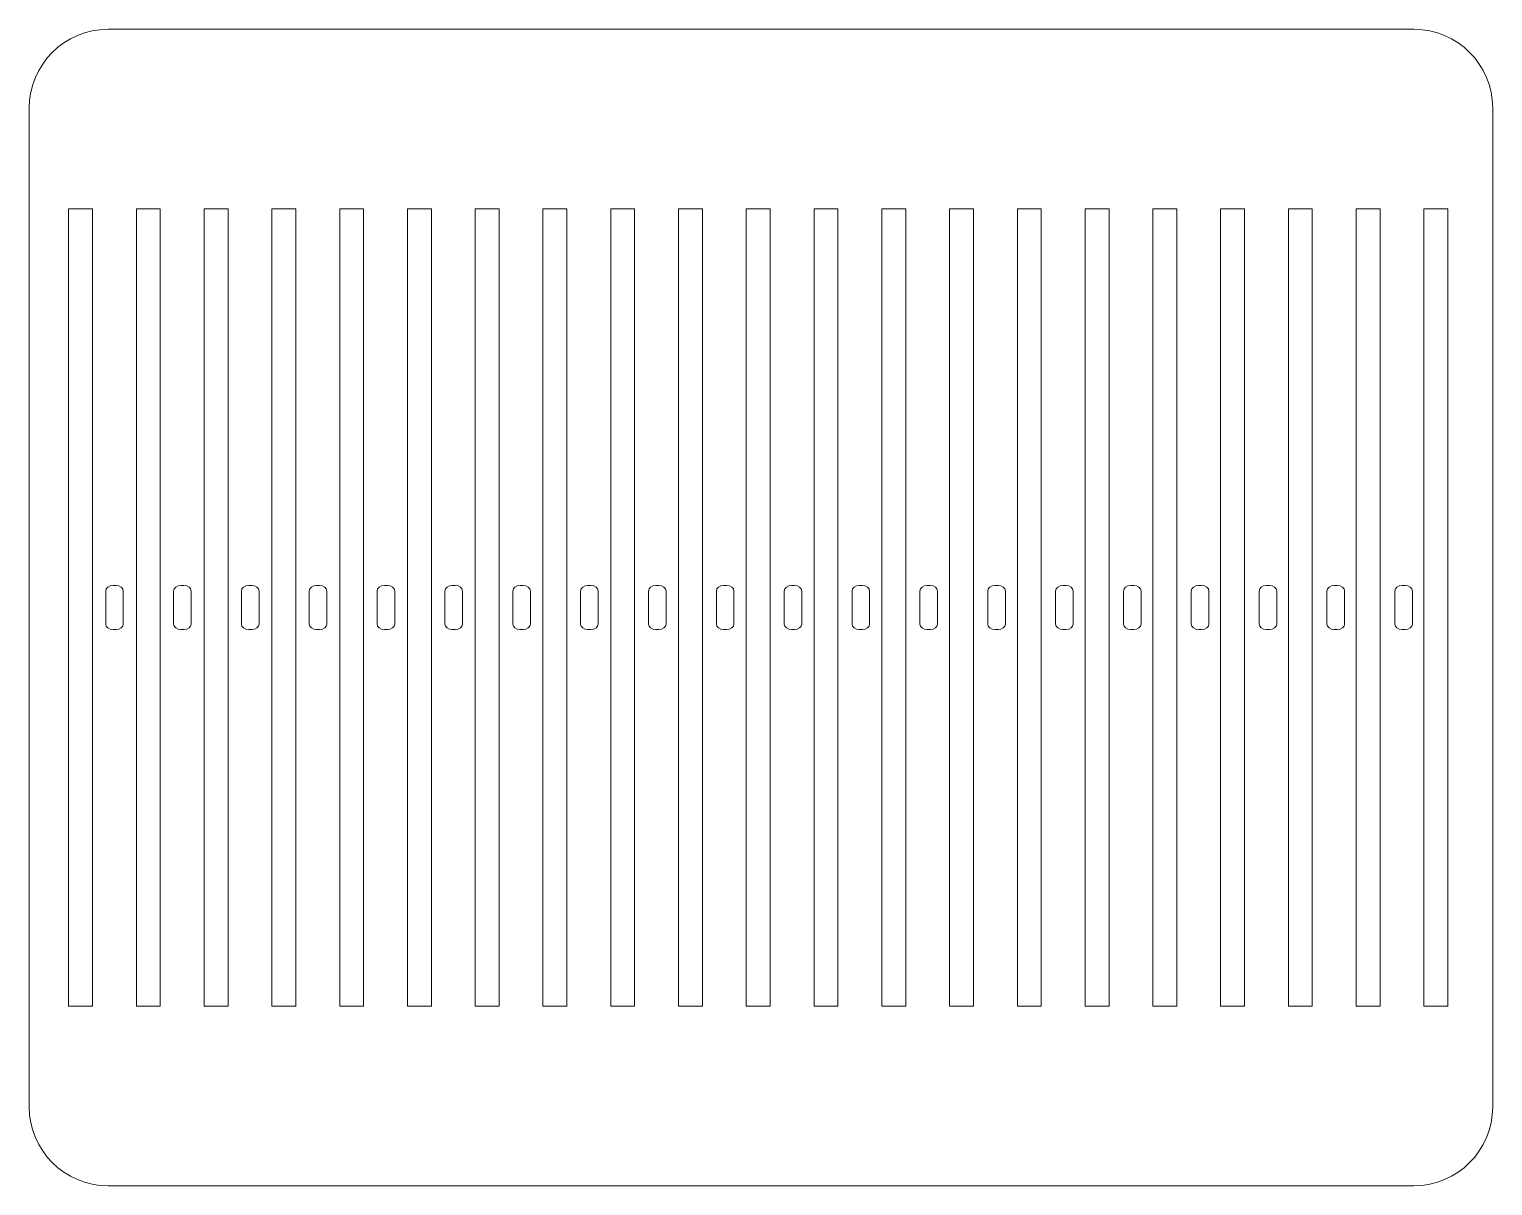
# Model space of a CAD drawing. Header units: millimetres. Extents: x 10 to 194, y -154 to -9.
import ezdxf

# ---------------------------------------------------------------- set-up
doc = ezdxf.new("R2010")
doc.units = ezdxf.units.MM
doc.header["$MEASUREMENT"] = 0
doc.layers.add('Layer 1', color=7, linetype='Continuous', lineweight=0)

# ---------------------------------------------------------------- blocks, each defined once
blk = doc.blocks.new('Block_1')
at = {"layer": 'Layer 1', "color": 18, "lineweight": 0, "true_color": 0x000000}
for points in [[(19.64, -83.74), (19.64, -84.12), (20.05, -84.43), (20.56, -84.43), (20.56, -84.43), (20.93, -84.43), (20.93, -84.43), (21.43, -84.43), (21.85, -84.12), (21.85, -83.74), (21.85, -83.74), (21.85, -79.6), (21.85, -79.6), (21.85, -79.21), (21.43, -78.91), (20.93, -78.91), (20.93, -78.91), (20.56, -78.91), (20.56, -78.91), (20.05, -78.91), (19.64, -79.21), (19.64, -79.6), (19.64, -79.6), (19.64, -83.74), (19.64, -83.74)], [(28.15, -83.74), (28.15, -84.12), (28.56, -84.43), (29.07, -84.43), (29.07, -84.43), (29.44, -84.43), (29.44, -84.43), (29.95, -84.43), (30.36, -84.12), (30.36, -83.74), (30.36, -83.74), (30.36, -79.6), (30.36, -79.6), (30.36, -79.21), (29.95, -78.91), (29.44, -78.91), (29.44, -78.91), (29.07, -78.91), (29.07, -78.91), (28.56, -78.91), (28.15, -79.21), (28.15, -79.6), (28.15, -79.6), (28.15, -83.74), (28.15, -83.74)], [(36.66, -83.74), (36.66, -84.12), (37.07, -84.43), (37.58, -84.43), (37.58, -84.43), (37.95, -84.43), (37.95, -84.43), (38.46, -84.43), (38.87, -84.12), (38.87, -83.74), (38.87, -83.74), (38.87, -79.6), (38.87, -79.6), (38.87, -79.21), (38.46, -78.91), (37.95, -78.91), (37.95, -78.91), (37.58, -78.91), (37.58, -78.91), (37.07, -78.91), (36.66, -79.21), (36.66, -79.6), (36.66, -79.6), (36.66, -83.74), (36.66, -83.74)], [(45.17, -83.74), (45.17, -84.12), (45.58, -84.43), (46.09, -84.43), (46.09, -84.43), (46.46, -84.43), (46.46, -84.43), (46.97, -84.43), (47.38, -84.12), (47.38, -83.74), (47.38, -83.74), (47.38, -79.6), (47.38, -79.6), (47.38, -79.21), (46.97, -78.91), (46.46, -78.91), (46.46, -78.91), (46.09, -78.91), (46.09, -78.91), (45.58, -78.91), (45.17, -79.21), (45.17, -79.6), (45.17, -79.6), (45.17, -83.74), (45.17, -83.74)], [(53.68, -83.74), (53.68, -84.12), (54.09, -84.43), (54.6, -84.43), (54.6, -84.43), (54.97, -84.43), (54.97, -84.43), (55.48, -84.43), (55.89, -84.12), (55.89, -83.74), (55.89, -83.74), (55.89, -79.6), (55.89, -79.6), (55.89, -79.21), (55.48, -78.91), (54.97, -78.91), (54.97, -78.91), (54.6, -78.91), (54.6, -78.91), (54.09, -78.91), (53.68, -79.21), (53.68, -79.6), (53.68, -79.6), (53.68, -83.74), (53.68, -83.74)], [(62.19, -83.74), (62.19, -84.12), (62.6, -84.43), (63.11, -84.43), (63.11, -84.43), (63.48, -84.43), (63.48, -84.43), (63.99, -84.43), (64.4, -84.12), (64.4, -83.74), (64.4, -83.74), (64.4, -79.6), (64.4, -79.6), (64.4, -79.21), (63.99, -78.91), (63.48, -78.91), (63.48, -78.91), (63.11, -78.91), (63.11, -78.91), (62.6, -78.91), (62.19, -79.21), (62.19, -79.6), (62.19, -79.6), (62.19, -83.74), (62.19, -83.74)], [(70.7, -83.74), (70.7, -84.12), (71.11, -84.43), (71.62, -84.43), (71.62, -84.43), (71.99, -84.43), (71.99, -84.43), (72.5, -84.43), (72.91, -84.12), (72.91, -83.74), (72.91, -83.74), (72.91, -79.6), (72.91, -79.6), (72.91, -79.21), (72.5, -78.91), (71.99, -78.91), (71.99, -78.91), (71.62, -78.91), (71.62, -78.91), (71.11, -78.91), (70.7, -79.21), (70.7, -79.6), (70.7, -79.6), (70.7, -83.74), (70.7, -83.74)], [(79.21, -83.74), (79.21, -84.12), (79.63, -84.43), (80.13, -84.43), (80.13, -84.43), (80.5, -84.43), (80.5, -84.43), (81.01, -84.43), (81.42, -84.12), (81.42, -83.74), (81.42, -83.74), (81.42, -79.6), (81.42, -79.6), (81.42, -79.21), (81.01, -78.91), (80.5, -78.91), (80.5, -78.91), (80.13, -78.91), (80.13, -78.91), (79.63, -78.91), (79.21, -79.21), (79.21, -79.6), (79.21, -79.6), (79.21, -83.74), (79.21, -83.74)], [(87.72, -83.74), (87.72, -84.12), (88.14, -84.43), (88.64, -84.43), (88.64, -84.43), (89.01, -84.43), (89.01, -84.43), (89.52, -84.43), (89.93, -84.12), (89.93, -83.74), (89.93, -83.74), (89.93, -79.6), (89.93, -79.6), (89.93, -79.21), (89.52, -78.91), (89.01, -78.91), (89.01, -78.91), (88.64, -78.91), (88.64, -78.91), (88.14, -78.91), (87.72, -79.21), (87.72, -79.6), (87.72, -79.6), (87.72, -83.74), (87.72, -83.74)], [(96.24, -83.74), (96.24, -84.12), (96.65, -84.43), (97.16, -84.43), (97.16, -84.43), (97.52, -84.43), (97.52, -84.43), (98.03, -84.43), (98.44, -84.12), (98.44, -83.74), (98.44, -83.74), (98.44, -79.6), (98.44, -79.6), (98.44, -79.21), (98.03, -78.91), (97.52, -78.91), (97.52, -78.91), (97.16, -78.91), (97.16, -78.91), (96.65, -78.91), (96.24, -79.21), (96.24, -79.6), (96.24, -79.6), (96.24, -83.74), (96.24, -83.74)], [(104.75, -83.74), (104.75, -84.12), (105.16, -84.43), (105.67, -84.43), (105.67, -84.43), (106.03, -84.43), (106.03, -84.43), (106.54, -84.43), (106.95, -84.12), (106.95, -83.74), (106.95, -83.74), (106.95, -79.6), (106.95, -79.6), (106.95, -79.21), (106.54, -78.91), (106.03, -78.91), (106.03, -78.91), (105.67, -78.91), (105.67, -78.91), (105.16, -78.91), (104.75, -79.21), (104.75, -79.6), (104.75, -79.6), (104.75, -83.74), (104.75, -83.74)], [(113.26, -83.74), (113.26, -84.12), (113.67, -84.43), (114.18, -84.43), (114.18, -84.43), (114.54, -84.43), (114.54, -84.43), (115.05, -84.43), (115.46, -84.12), (115.46, -83.74), (115.46, -83.74), (115.46, -79.6), (115.46, -79.6), (115.46, -79.21), (115.05, -78.91), (114.54, -78.91), (114.54, -78.91), (114.18, -78.91), (114.18, -78.91), (113.67, -78.91), (113.26, -79.21), (113.26, -79.6), (113.26, -79.6), (113.26, -83.74), (113.26, -83.74)], [(121.77, -83.74), (121.77, -84.12), (122.18, -84.43), (122.69, -84.43), (122.69, -84.43), (123.06, -84.43), (123.06, -84.43), (123.56, -84.43), (123.98, -84.12), (123.98, -83.74), (123.98, -83.74), (123.98, -79.6), (123.98, -79.6), (123.98, -79.21), (123.56, -78.91), (123.06, -78.91), (123.06, -78.91), (122.69, -78.91), (122.69, -78.91), (122.18, -78.91), (121.77, -79.21), (121.77, -79.6), (121.77, -79.6), (121.77, -83.74), (121.77, -83.74)], [(130.28, -83.74), (130.28, -84.12), (130.69, -84.43), (131.2, -84.43), (131.2, -84.43), (131.57, -84.43), (131.57, -84.43), (132.07, -84.43), (132.49, -84.12), (132.49, -83.74), (132.49, -83.74), (132.49, -79.6), (132.49, -79.6), (132.49, -79.21), (132.07, -78.91), (131.57, -78.91), (131.57, -78.91), (131.2, -78.91), (131.2, -78.91), (130.69, -78.91), (130.28, -79.21), (130.28, -79.6), (130.28, -79.6), (130.28, -83.74), (130.28, -83.74)], [(138.79, -83.74), (138.79, -84.12), (139.2, -84.43), (139.71, -84.43), (139.71, -84.43), (140.08, -84.43), (140.08, -84.43), (140.58, -84.43), (141, -84.12), (141, -83.74), (141, -83.74), (141, -79.6), (141, -79.6), (141, -79.21), (140.58, -78.91), (140.08, -78.91), (140.08, -78.91), (139.71, -78.91), (139.71, -78.91), (139.2, -78.91), (138.79, -79.21), (138.79, -79.6), (138.79, -79.6), (138.79, -83.74), (138.79, -83.74)], [(147.3, -83.74), (147.3, -84.12), (147.71, -84.43), (148.22, -84.43), (148.22, -84.43), (148.59, -84.43), (148.59, -84.43), (149.1, -84.43), (149.51, -84.12), (149.51, -83.74), (149.51, -83.74), (149.51, -79.6), (149.51, -79.6), (149.51, -79.21), (149.1, -78.91), (148.59, -78.91), (148.59, -78.91), (148.22, -78.91), (148.22, -78.91), (147.71, -78.91), (147.3, -79.21), (147.3, -79.6), (147.3, -79.6), (147.3, -83.74), (147.3, -83.74)], [(155.81, -83.74), (155.81, -84.12), (156.22, -84.43), (156.73, -84.43), (156.73, -84.43), (157.1, -84.43), (157.1, -84.43), (157.61, -84.43), (158.02, -84.12), (158.02, -83.74), (158.02, -83.74), (158.02, -79.6), (158.02, -79.6), (158.02, -79.21), (157.61, -78.91), (157.1, -78.91), (157.1, -78.91), (156.73, -78.91), (156.73, -78.91), (156.22, -78.91), (155.81, -79.21), (155.81, -79.6), (155.81, -79.6), (155.81, -83.74), (155.81, -83.74)], [(164.32, -83.74), (164.32, -84.12), (164.73, -84.43), (165.24, -84.43), (165.24, -84.43), (165.61, -84.43), (165.61, -84.43), (166.12, -84.43), (166.53, -84.12), (166.53, -83.74), (166.53, -83.74), (166.53, -79.6), (166.53, -79.6), (166.53, -79.21), (166.12, -78.91), (165.61, -78.91), (165.61, -78.91), (165.24, -78.91), (165.24, -78.91), (164.73, -78.91), (164.32, -79.21), (164.32, -79.6), (164.32, -79.6), (164.32, -83.74), (164.32, -83.74)], [(172.83, -83.74), (172.83, -84.12), (173.24, -84.43), (173.75, -84.43), (173.75, -84.43), (174.12, -84.43), (174.12, -84.43), (174.63, -84.43), (175.04, -84.12), (175.04, -83.74), (175.04, -83.74), (175.04, -79.6), (175.04, -79.6), (175.04, -79.21), (174.63, -78.91), (174.12, -78.91), (174.12, -78.91), (173.75, -78.91), (173.75, -78.91), (173.24, -78.91), (172.83, -79.21), (172.83, -79.6), (172.83, -79.6), (172.83, -83.74), (172.83, -83.74)], [(181.34, -83.74), (181.34, -84.12), (181.75, -84.43), (182.26, -84.43), (182.26, -84.43), (182.63, -84.43), (182.63, -84.43), (183.14, -84.43), (183.55, -84.12), (183.55, -83.74), (183.55, -83.74), (183.55, -79.6), (183.55, -79.6), (183.55, -79.21), (183.14, -78.91), (182.63, -78.91), (182.63, -78.91), (182.26, -78.91), (182.26, -78.91), (181.75, -78.91), (181.34, -79.21), (181.34, -79.6), (181.34, -79.6), (181.34, -83.74), (181.34, -83.74)]]:
    blk.add_open_spline(points, degree=3, knots=[0, 0, 0, 0, 1, 1, 1, 2, 2, 2, 3, 3, 3, 4, 4, 4, 5, 5, 5, 6, 6, 6, 7, 7, 7, 8, 8, 8, 8], dxfattribs=at)
blk = doc.blocks.new('Block_0')
at = {"layer": 'Layer 1'}
blk.add_blockref('Block_1', (0, 0), dxfattribs=at)

msp = doc.modelspace()

# ---------------------------------------------------------------- linework, layer by layer
at = {"layer": 'Layer 1', "color": 18, "lineweight": 0, "true_color": 0x000000}
for points in [[(14.99, -131.67), (14.99, -31.67), (17.99, -31.67), (17.99, -131.67)], [(23.49, -131.67), (23.49, -31.67), (26.49, -31.67), (26.49, -131.67)], [(31.99, -131.67), (31.99, -31.67), (34.99, -31.67), (34.99, -131.67)], [(40.49, -131.67), (40.49, -31.67), (43.49, -31.67), (43.49, -131.67)], [(48.99, -131.67), (48.99, -31.67), (51.99, -31.67), (51.99, -131.67)], [(57.49, -131.67), (57.49, -31.67), (60.49, -31.67), (60.49, -131.67)], [(65.99, -131.67), (65.99, -31.67), (68.99, -31.67), (68.99, -131.67)], [(74.49, -131.67), (74.49, -31.67), (77.49, -31.67), (77.49, -131.67)], [(82.99, -131.67), (82.99, -31.67), (85.99, -31.67), (85.99, -131.67)], [(91.49, -131.67), (91.49, -31.67), (94.49, -31.67), (94.49, -131.67)], [(99.99, -131.67), (99.99, -31.67), (102.99, -31.67), (102.99, -131.67)], [(108.49, -131.67), (108.49, -31.67), (111.49, -31.67), (111.49, -131.67)], [(116.99, -131.67), (116.99, -31.67), (119.99, -31.67), (119.99, -131.67)], [(125.49, -131.67), (125.49, -31.67), (128.49, -31.67), (128.49, -131.67)], [(133.99, -131.67), (133.99, -31.67), (136.99, -31.67), (136.99, -131.67)], [(142.49, -131.67), (142.49, -31.67), (145.49, -31.67), (145.49, -131.67)], [(150.99, -131.67), (150.99, -31.67), (153.99, -31.67), (153.99, -131.67)], [(159.49, -131.67), (159.49, -31.67), (162.49, -31.67), (162.49, -131.67)], [(167.99, -131.67), (167.99, -31.67), (170.99, -31.67), (170.99, -131.67)], [(176.49, -131.67), (176.49, -31.67), (179.49, -31.67), (179.49, -131.67)], [(184.99, -31.67), (187.99, -31.67), (187.99, -131.67), (184.99, -131.67)]]:
    msp.add_lwpolyline(points, close=True, dxfattribs=at)
msp.add_open_spline([(19.93, -154.17), (19.93, -154.17), (183.74, -154.17), (183.74, -154.17), (189.2, -154.17), (193.62, -149.74), (193.62, -144.29), (193.62, -144.29), (193.62, -19.04), (193.62, -19.04), (193.62, -13.59), (189.2, -9.17), (183.74, -9.17), (183.74, -9.17), (19.93, -9.17), (19.93, -9.17), (14.48, -9.17), (10.05, -13.59), (10.05, -19.04), (10.05, -19.04), (10.05, -144.29), (10.05, -144.29), (10.05, -149.74), (14.48, -154.17), (19.93, -154.17)], degree=3, knots=[0, 0, 0, 0, 1, 1, 1, 2, 2, 2, 3, 3, 3, 4, 4, 4, 5, 5, 5, 6, 6, 6, 7, 7, 7, 8, 8, 8, 8], dxfattribs=at)

# ---------------------------------------------------------------- block references
at = {"layer": 'Layer 1'}
msp.add_blockref('Block_0', (0, 0), dxfattribs=at)

doc.saveas('drawing.dxf')
